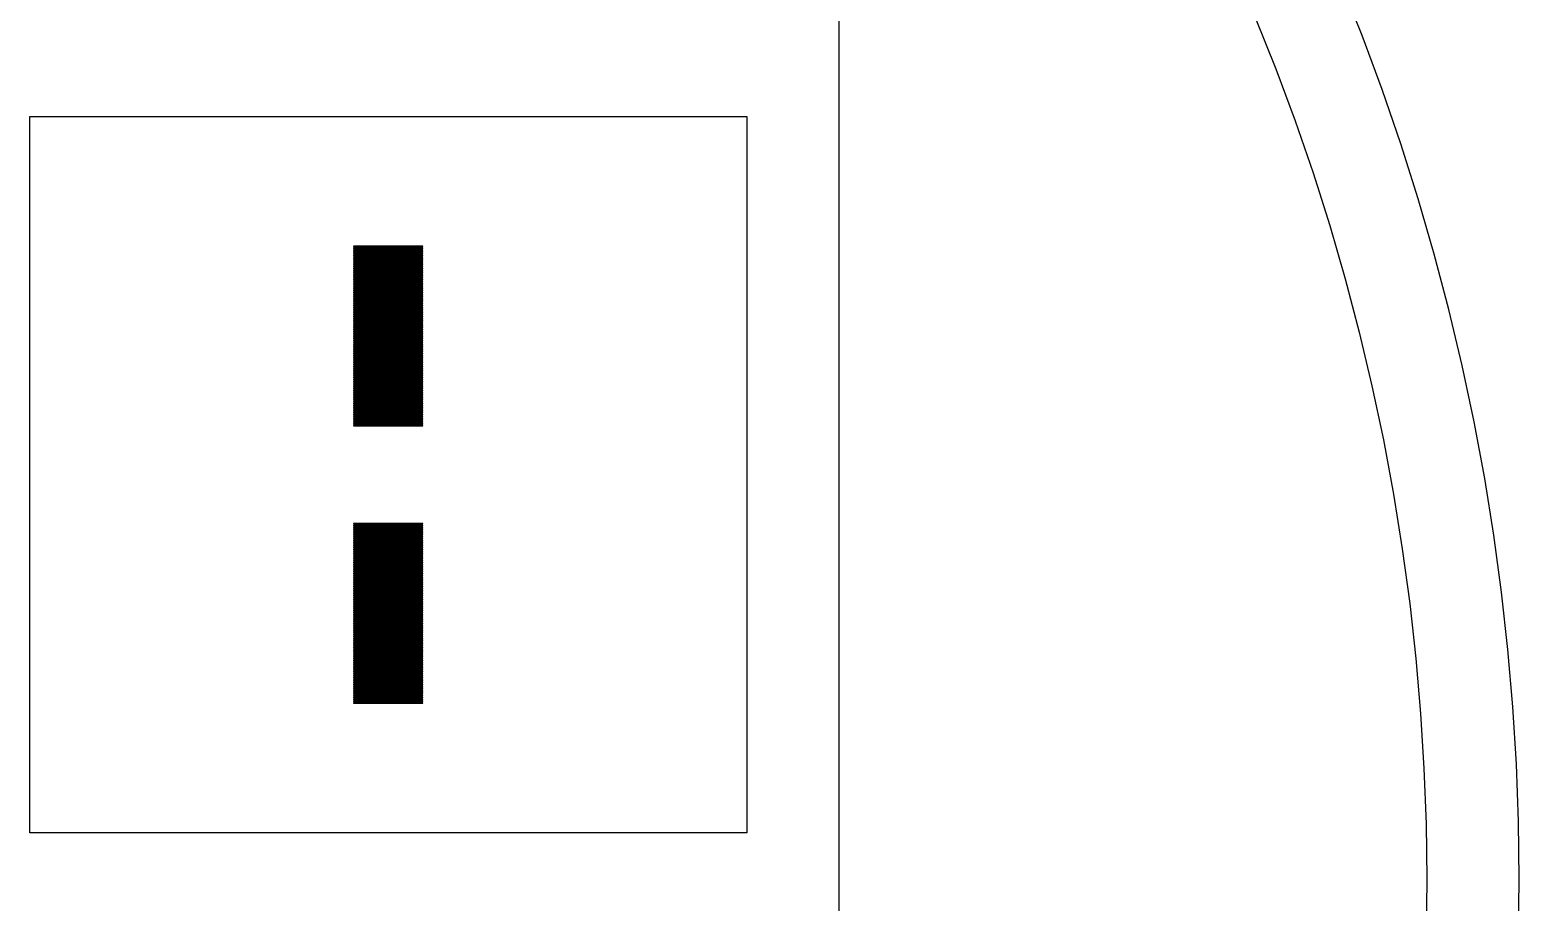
# Model space of a CAD drawing. Extents: x -18 to 83, y -18 to 83.
# Drawn here: x 50.75 to 82.95, y 31.75 to 50.62 of the extents above; entities that cross this region are included whole.
import ezdxf

# ---------------------------------------------------------------- set-up
doc = ezdxf.new("R2010")
doc.units = 0

msp = doc.modelspace()

# ---------------------------------------------------------------- linework, layer by layer
for p, q in [((68.25, -0.54568), (68.25, 65.0457)), ((79.5527, 50.4967), (79.0907, 51.652)), ((77.2429, 50.8867), (77.6868, 49.7769)), ((79.9863, 49.3303), (79.5527, 50.4967)), ((77.6868, 49.7769), (78.1032, 48.6565)), ((80.3911, 48.1537), (79.9863, 49.3303)), ((50.75, 33.25), (50.75, 48.75)), ((50.75, 48.75), (66.25, 48.75)), ((66.25, 48.75), (66.25, 33.25)), ((78.1032, 48.6565), (78.492, 47.5263)), ((80.7669, 46.9674), (80.3911, 48.1537)), ((78.492, 47.5263), (78.853, 46.3869)), ((81.1134, 45.7723), (80.7669, 46.9674)), ((78.853, 46.3869), (79.1859, 45.2389)), ((59.25, 45.945), (57.75, 45.945)), ((57.75, 45.945), (57.75, 45.935)), ((57.75, 45.935), (59.25, 45.935)), ((59.25, 45.905), (57.75, 45.905)), ((57.75, 45.905), (57.75, 45.895)), ((57.75, 45.895), (59.25, 45.895)), ((59.25, 45.865), (57.75, 45.865)), ((57.75, 45.865), (57.75, 45.855)), ((57.75, 45.855), (59.25, 45.855)), ((59.25, 45.825), (57.75, 45.825)), ((57.75, 45.825), (57.75, 45.815)), ((57.75, 45.815), (59.25, 45.815)), ((59.25, 45.785), (57.75, 45.785)), ((57.75, 45.785), (57.75, 45.775)), ((57.75, 45.775), (59.25, 45.775)), ((59.25, 45.745), (57.75, 45.745)), ((57.75, 45.745), (57.75, 45.735)), ((57.75, 45.735), (59.25, 45.735)), ((59.25, 45.935), (59.25, 45.945)), ((59.25, 45.895), (59.25, 45.905)), ((59.25, 45.855), (59.25, 45.865)), ((59.25, 45.815), (59.25, 45.825)), ((59.25, 45.775), (59.25, 45.785)), ((59.25, 45.735), (59.25, 45.745)), ((81.4306, 44.5691), (81.1134, 45.7723)), ((59.25, 45.705), (57.75, 45.705)), ((57.75, 45.705), (57.75, 45.695)), ((57.75, 45.695), (59.25, 45.695)), ((59.25, 45.665), (57.75, 45.665)), ((57.75, 45.665), (57.75, 45.655)), ((57.75, 45.655), (59.25, 45.655)), ((59.25, 45.625), (57.75, 45.625)), ((57.75, 45.625), (57.75, 45.615)), ((57.75, 45.615), (59.25, 45.615)), ((59.25, 45.585), (57.75, 45.585)), ((57.75, 45.585), (57.75, 45.575)), ((57.75, 45.575), (59.25, 45.575)), ((59.25, 45.545), (57.75, 45.545)), ((57.75, 45.545), (57.75, 45.535)), ((57.75, 45.535), (59.25, 45.535)), ((59.25, 45.505), (57.75, 45.505)), ((57.75, 45.505), (57.75, 45.495)), ((57.75, 45.495), (59.25, 45.495)), ((59.25, 45.465), (57.75, 45.465)), ((57.75, 45.465), (57.75, 45.455)), ((57.75, 45.455), (59.25, 45.455)), ((59.25, 45.425), (57.75, 45.425)), ((57.75, 45.425), (57.75, 45.415)), ((57.75, 45.415), (59.25, 45.415)), ((59.25, 45.695), (59.25, 45.705)), ((59.25, 45.655), (59.25, 45.665)), ((59.25, 45.615), (59.25, 45.625)), ((59.25, 45.575), (59.25, 45.585)), ((59.25, 45.535), (59.25, 45.545)), ((59.25, 45.495), (59.25, 45.505)), ((59.25, 45.455), (59.25, 45.465)), ((59.25, 45.415), (59.25, 45.425)), ((59.25, 45.385), (57.75, 45.385)), ((57.75, 45.385), (57.75, 45.375)), ((57.75, 45.375), (59.25, 45.375)), ((59.25, 45.345), (57.75, 45.345)), ((57.75, 45.345), (57.75, 45.335)), ((57.75, 45.335), (59.25, 45.335)), ((59.25, 45.305), (57.75, 45.305)), ((57.75, 45.305), (57.75, 45.295)), ((57.75, 45.295), (59.25, 45.295)), ((59.25, 45.265), (57.75, 45.265)), ((57.75, 45.265), (57.75, 45.255)), ((57.75, 45.255), (59.25, 45.255)), ((59.25, 45.225), (57.75, 45.225)), ((57.75, 45.225), (57.75, 45.215)), ((57.75, 45.215), (59.25, 45.215)), ((59.25, 45.185), (57.75, 45.185)), ((57.75, 45.185), (57.75, 45.175)), ((57.75, 45.175), (59.25, 45.175)), ((59.25, 45.145), (57.75, 45.145)), ((57.75, 45.145), (57.75, 45.135)), ((57.75, 45.135), (59.25, 45.135)), ((59.25, 45.105), (57.75, 45.105)), ((57.75, 45.105), (57.75, 45.095)), ((57.75, 45.095), (59.25, 45.095)), ((59.25, 45.375), (59.25, 45.385)), ((59.25, 45.335), (59.25, 45.345)), ((59.25, 45.295), (59.25, 45.305)), ((59.25, 45.255), (59.25, 45.265)), ((59.25, 45.215), (59.25, 45.225)), ((59.25, 45.175), (59.25, 45.185)), ((59.25, 45.135), (59.25, 45.145)), ((59.25, 45.095), (59.25, 45.105)), ((79.1859, 45.2389), (79.4905, 44.0831)), ((59.25, 45.065), (57.75, 45.065)), ((57.75, 45.065), (57.75, 45.055)), ((57.75, 45.055), (59.25, 45.055)), ((59.25, 45.025), (57.75, 45.025)), ((57.75, 45.025), (57.75, 45.015)), ((57.75, 45.015), (59.25, 45.015)), ((59.25, 44.985), (57.75, 44.985)), ((57.75, 44.985), (57.75, 44.975)), ((57.75, 44.975), (59.25, 44.975)), ((59.25, 44.945), (57.75, 44.945)), ((57.75, 44.945), (57.75, 44.935)), ((57.75, 44.935), (59.25, 44.935)), ((59.25, 44.905), (57.75, 44.905)), ((57.75, 44.905), (57.75, 44.895)), ((57.75, 44.895), (59.25, 44.895)), ((59.25, 44.865), (57.75, 44.865)), ((57.75, 44.865), (57.75, 44.855)), ((57.75, 44.855), (59.25, 44.855)), ((59.25, 44.825), (57.75, 44.825)), ((57.75, 44.825), (57.75, 44.815)), ((57.75, 44.815), (59.25, 44.815)), ((59.25, 44.785), (57.75, 44.785)), ((57.75, 44.785), (57.75, 44.775)), ((57.75, 44.775), (59.25, 44.775)), ((59.25, 45.055), (59.25, 45.065)), ((59.25, 45.015), (59.25, 45.025)), ((59.25, 44.975), (59.25, 44.985)), ((59.25, 44.935), (59.25, 44.945)), ((59.25, 44.895), (59.25, 44.905)), ((59.25, 44.855), (59.25, 44.865)), ((59.25, 44.815), (59.25, 44.825)), ((59.25, 44.775), (59.25, 44.785)), ((59.25, 44.745), (57.75, 44.745)), ((57.75, 44.745), (57.75, 44.735)), ((57.75, 44.735), (59.25, 44.735)), ((59.25, 44.705), (57.75, 44.705)), ((57.75, 44.705), (57.75, 44.695)), ((57.75, 44.695), (59.25, 44.695)), ((59.25, 44.665), (57.75, 44.665)), ((57.75, 44.665), (57.75, 44.655)), ((57.75, 44.655), (59.25, 44.655)), ((59.25, 44.625), (57.75, 44.625)), ((57.75, 44.625), (57.75, 44.615)), ((57.75, 44.615), (59.25, 44.615)), ((59.25, 44.585), (57.75, 44.585)), ((57.75, 44.585), (57.75, 44.575)), ((57.75, 44.575), (59.25, 44.575)), ((59.25, 44.545), (57.75, 44.545)), ((57.75, 44.545), (57.75, 44.535)), ((57.75, 44.535), (59.25, 44.535)), ((59.25, 44.505), (57.75, 44.505)), ((57.75, 44.505), (57.75, 44.495)), ((57.75, 44.495), (59.25, 44.495)), ((59.25, 44.465), (57.75, 44.465)), ((57.75, 44.465), (57.75, 44.455)), ((57.75, 44.455), (59.25, 44.455)), ((59.25, 44.735), (59.25, 44.745)), ((59.25, 44.695), (59.25, 44.705)), ((59.25, 44.655), (59.25, 44.665)), ((59.25, 44.615), (59.25, 44.625)), ((59.25, 44.575), (59.25, 44.585)), ((59.25, 44.535), (59.25, 44.545)), ((59.25, 44.495), (59.25, 44.505)), ((59.25, 44.455), (59.25, 44.465)), ((81.7181, 43.3584), (81.4306, 44.5691)), ((59.25, 44.425), (57.75, 44.425)), ((57.75, 44.425), (57.75, 44.415)), ((57.75, 44.415), (59.25, 44.415)), ((59.25, 44.385), (57.75, 44.385)), ((57.75, 44.385), (57.75, 44.375)), ((57.75, 44.375), (59.25, 44.375)), ((59.25, 44.345), (57.75, 44.345)), ((57.75, 44.345), (57.75, 44.335)), ((57.75, 44.335), (59.25, 44.335)), ((59.25, 44.305), (57.75, 44.305)), ((57.75, 44.305), (57.75, 44.295)), ((57.75, 44.295), (59.25, 44.295)), ((59.25, 44.265), (57.75, 44.265)), ((57.75, 44.265), (57.75, 44.255)), ((57.75, 44.255), (59.25, 44.255)), ((59.25, 44.225), (57.75, 44.225)), ((57.75, 44.225), (57.75, 44.215)), ((57.75, 44.215), (59.25, 44.215)), ((59.25, 44.185), (57.75, 44.185)), ((57.75, 44.185), (57.75, 44.175)), ((57.75, 44.175), (59.25, 44.175)), ((59.25, 44.145), (57.75, 44.145)), ((57.75, 44.145), (57.75, 44.135)), ((57.75, 44.135), (59.25, 44.135)), ((59.25, 44.415), (59.25, 44.425)), ((59.25, 44.375), (59.25, 44.385)), ((59.25, 44.335), (59.25, 44.345)), ((59.25, 44.295), (59.25, 44.305)), ((59.25, 44.255), (59.25, 44.265)), ((59.25, 44.215), (59.25, 44.225)), ((59.25, 44.175), (59.25, 44.185)), ((59.25, 44.135), (59.25, 44.145)), ((59.25, 44.105), (57.75, 44.105)), ((57.75, 44.105), (57.75, 44.095)), ((57.75, 44.095), (59.25, 44.095)), ((59.25, 44.065), (57.75, 44.065)), ((57.75, 44.065), (57.75, 44.055)), ((57.75, 44.055), (59.25, 44.055)), ((59.25, 44.025), (57.75, 44.025)), ((57.75, 44.025), (57.75, 44.015)), ((57.75, 44.015), (59.25, 44.015)), ((59.25, 43.985), (57.75, 43.985)), ((57.75, 43.985), (57.75, 43.975)), ((57.75, 43.975), (59.25, 43.975)), ((59.25, 43.945), (57.75, 43.945)), ((57.75, 43.945), (57.75, 43.935)), ((57.75, 43.935), (59.25, 43.935)), ((59.25, 43.905), (57.75, 43.905)), ((57.75, 43.905), (57.75, 43.895)), ((57.75, 43.895), (59.25, 43.895)), ((59.25, 43.865), (57.75, 43.865)), ((57.75, 43.865), (57.75, 43.855)), ((57.75, 43.855), (59.25, 43.855)), ((59.25, 43.825), (57.75, 43.825)), ((57.75, 43.825), (57.75, 43.815)), ((57.75, 43.815), (59.25, 43.815)), ((59.25, 44.095), (59.25, 44.105)), ((59.25, 44.055), (59.25, 44.065)), ((59.25, 44.015), (59.25, 44.025)), ((59.25, 43.975), (59.25, 43.985)), ((59.25, 43.935), (59.25, 43.945)), ((59.25, 43.895), (59.25, 43.905)), ((59.25, 43.855), (59.25, 43.865)), ((59.25, 43.815), (59.25, 43.825)), ((79.4905, 44.0831), (79.7667, 42.9202)), ((59.25, 43.785), (57.75, 43.785)), ((57.75, 43.785), (57.75, 43.775)), ((57.75, 43.775), (59.25, 43.775)), ((59.25, 43.745), (57.75, 43.745)), ((57.75, 43.745), (57.75, 43.735)), ((57.75, 43.735), (59.25, 43.735)), ((59.25, 43.705), (57.75, 43.705)), ((57.75, 43.705), (57.75, 43.695)), ((57.75, 43.695), (59.25, 43.695)), ((59.25, 43.665), (57.75, 43.665)), ((57.75, 43.665), (57.75, 43.655)), ((57.75, 43.655), (59.25, 43.655)), ((59.25, 43.625), (57.75, 43.625)), ((57.75, 43.625), (57.75, 43.615)), ((57.75, 43.615), (59.25, 43.615)), ((59.25, 43.585), (57.75, 43.585)), ((57.75, 43.585), (57.75, 43.575)), ((57.75, 43.575), (59.25, 43.575)), ((59.25, 43.545), (57.75, 43.545)), ((57.75, 43.545), (57.75, 43.535)), ((57.75, 43.535), (59.25, 43.535)), ((59.25, 43.505), (57.75, 43.505)), ((57.75, 43.505), (57.75, 43.495)), ((57.75, 43.495), (59.25, 43.495)), ((59.25, 43.775), (59.25, 43.785)), ((59.25, 43.735), (59.25, 43.745)), ((59.25, 43.695), (59.25, 43.705)), ((59.25, 43.655), (59.25, 43.665)), ((59.25, 43.615), (59.25, 43.625)), ((59.25, 43.575), (59.25, 43.585)), ((59.25, 43.535), (59.25, 43.545)), ((59.25, 43.495), (59.25, 43.505)), ((59.25, 43.465), (57.75, 43.465)), ((57.75, 43.465), (57.75, 43.455)), ((57.75, 43.455), (59.25, 43.455)), ((59.25, 43.425), (57.75, 43.425)), ((57.75, 43.425), (57.75, 43.415)), ((57.75, 43.415), (59.25, 43.415)), ((59.25, 43.385), (57.75, 43.385)), ((57.75, 43.385), (57.75, 43.375)), ((57.75, 43.375), (59.25, 43.375)), ((59.25, 43.345), (57.75, 43.345)), ((57.75, 43.345), (57.75, 43.335)), ((57.75, 43.335), (59.25, 43.335)), ((59.25, 43.305), (57.75, 43.305)), ((57.75, 43.305), (57.75, 43.295)), ((57.75, 43.295), (59.25, 43.295)), ((59.25, 43.265), (57.75, 43.265)), ((57.75, 43.265), (57.75, 43.255)), ((57.75, 43.255), (59.25, 43.255)), ((59.25, 43.225), (57.75, 43.225)), ((57.75, 43.225), (57.75, 43.215)), ((57.75, 43.215), (59.25, 43.215)), ((59.25, 43.185), (57.75, 43.185)), ((57.75, 43.185), (57.75, 43.175)), ((57.75, 43.175), (59.25, 43.175)), ((59.25, 43.455), (59.25, 43.465)), ((59.25, 43.415), (59.25, 43.425)), ((59.25, 43.375), (59.25, 43.385)), ((59.25, 43.335), (59.25, 43.345)), ((59.25, 43.295), (59.25, 43.305)), ((59.25, 43.255), (59.25, 43.265)), ((59.25, 43.215), (59.25, 43.225)), ((59.25, 43.175), (59.25, 43.185)), ((81.9758, 42.1411), (81.7181, 43.3584)), ((59.25, 43.145), (57.75, 43.145)), ((57.75, 43.145), (57.75, 43.135)), ((57.75, 43.135), (59.25, 43.135)), ((59.25, 43.105), (57.75, 43.105)), ((57.75, 43.105), (57.75, 43.095)), ((57.75, 43.095), (59.25, 43.095)), ((59.25, 43.065), (57.75, 43.065)), ((57.75, 43.065), (57.75, 43.055)), ((57.75, 43.055), (59.25, 43.055)), ((59.25, 43.025), (57.75, 43.025)), ((57.75, 43.025), (57.75, 43.015)), ((57.75, 43.015), (59.25, 43.015)), ((59.25, 42.985), (57.75, 42.985)), ((57.75, 42.985), (57.75, 42.975)), ((57.75, 42.975), (59.25, 42.975)), ((59.25, 42.945), (57.75, 42.945)), ((57.75, 42.945), (57.75, 42.935)), ((57.75, 42.935), (59.25, 42.935)), ((59.25, 42.905), (57.75, 42.905)), ((57.75, 42.905), (57.75, 42.895)), ((57.75, 42.895), (59.25, 42.895)), ((59.25, 42.865), (57.75, 42.865)), ((57.75, 42.865), (57.75, 42.855)), ((57.75, 42.855), (59.25, 42.855)), ((59.25, 43.135), (59.25, 43.145)), ((59.25, 43.095), (59.25, 43.105)), ((59.25, 43.055), (59.25, 43.065)), ((59.25, 43.015), (59.25, 43.025)), ((59.25, 42.975), (59.25, 42.985)), ((59.25, 42.935), (59.25, 42.945)), ((59.25, 42.895), (59.25, 42.905)), ((59.25, 42.855), (59.25, 42.865)), ((79.7667, 42.9202), (80.0142, 41.7509)), ((59.25, 42.825), (57.75, 42.825)), ((57.75, 42.825), (57.75, 42.815)), ((57.75, 42.815), (59.25, 42.815)), ((59.25, 42.785), (57.75, 42.785)), ((57.75, 42.785), (57.75, 42.775)), ((57.75, 42.775), (59.25, 42.775)), ((59.25, 42.745), (57.75, 42.745)), ((57.75, 42.745), (57.75, 42.735)), ((57.75, 42.735), (59.25, 42.735)), ((59.25, 42.705), (57.75, 42.705)), ((57.75, 42.705), (57.75, 42.695)), ((57.75, 42.695), (59.25, 42.695)), ((59.25, 42.665), (57.75, 42.665)), ((57.75, 42.665), (57.75, 42.655)), ((57.75, 42.655), (59.25, 42.655)), ((59.25, 42.625), (57.75, 42.625)), ((57.75, 42.625), (57.75, 42.615)), ((57.75, 42.615), (59.25, 42.615)), ((59.25, 42.585), (57.75, 42.585)), ((57.75, 42.585), (57.75, 42.575)), ((57.75, 42.575), (59.25, 42.575)), ((59.25, 42.545), (57.75, 42.545)), ((57.75, 42.545), (57.75, 42.535)), ((57.75, 42.535), (59.25, 42.535)), ((59.25, 42.505), (57.75, 42.505)), ((57.75, 42.505), (57.75, 42.495)), ((59.25, 42.815), (59.25, 42.825)), ((59.25, 42.775), (59.25, 42.785)), ((59.25, 42.735), (59.25, 42.745)), ((59.25, 42.695), (59.25, 42.705)), ((59.25, 42.655), (59.25, 42.665)), ((59.25, 42.615), (59.25, 42.625)), ((59.25, 42.575), (59.25, 42.585)), ((59.25, 42.535), (59.25, 42.545)), ((59.25, 42.495), (59.25, 42.505)), ((57.75, 42.495), (59.25, 42.495)), ((59.25, 42.465), (57.75, 42.465)), ((57.75, 42.465), (57.75, 42.455)), ((57.75, 42.455), (59.25, 42.455)), ((59.25, 42.425), (57.75, 42.425)), ((57.75, 42.425), (57.75, 42.415)), ((57.75, 42.415), (59.25, 42.415)), ((59.25, 42.385), (57.75, 42.385)), ((57.75, 42.385), (57.75, 42.375)), ((57.75, 42.375), (59.25, 42.375)), ((59.25, 42.345), (57.75, 42.345)), ((57.75, 42.345), (57.75, 42.335)), ((57.75, 42.335), (59.25, 42.335)), ((59.25, 42.305), (57.75, 42.305)), ((57.75, 42.305), (57.75, 42.295)), ((57.75, 42.295), (59.25, 42.295)), ((59.25, 42.265), (57.75, 42.265)), ((57.75, 42.265), (57.75, 42.255)), ((57.75, 42.255), (59.25, 42.255)), ((59.25, 42.225), (57.75, 42.225)), ((57.75, 42.225), (57.75, 42.215)), ((57.75, 42.215), (59.25, 42.215)), ((59.25, 42.185), (57.75, 42.185)), ((57.75, 42.185), (57.75, 42.175)), ((59.25, 42.455), (59.25, 42.465)), ((59.25, 42.415), (59.25, 42.425)), ((59.25, 42.375), (59.25, 42.385)), ((59.25, 42.335), (59.25, 42.345)), ((59.25, 42.295), (59.25, 42.305)), ((59.25, 42.255), (59.25, 42.265)), ((59.25, 42.215), (59.25, 42.225)), ((59.25, 42.175), (59.25, 42.185)), ((57.75, 42.175), (59.25, 42.175)), ((59.25, 42.145), (57.75, 42.145)), ((57.75, 42.145), (57.75, 42.135)), ((57.75, 42.135), (59.25, 42.135)), ((59.25, 42.105), (57.75, 42.105)), ((57.75, 42.105), (57.75, 42.095)), ((57.75, 42.095), (59.25, 42.095)), ((59.25, 42.065), (57.75, 42.065)), ((57.75, 42.065), (57.75, 42.055)), ((57.75, 42.055), (59.25, 42.055)), ((59.25, 42.135), (59.25, 42.145)), ((59.25, 42.095), (59.25, 42.105)), ((59.25, 42.055), (59.25, 42.065)), ((82.2036, 40.9178), (81.9758, 42.1411)), ((80.0142, 41.7509), (80.233, 40.5758)), ((82.4012, 39.6892), (82.2036, 40.9178)), ((80.233, 40.5758), (80.4229, 39.3958)), ((59.25, 39.945), (57.75, 39.945)), ((57.75, 39.945), (57.75, 39.935)), ((57.75, 39.935), (59.25, 39.935)), ((59.25, 39.935), (59.25, 39.945)), ((59.25, 39.905), (57.75, 39.905)), ((57.75, 39.905), (57.75, 39.895)), ((57.75, 39.895), (59.25, 39.895)), ((59.25, 39.865), (57.75, 39.865)), ((57.75, 39.865), (57.75, 39.855)), ((57.75, 39.855), (59.25, 39.855)), ((59.25, 39.825), (57.75, 39.825)), ((57.75, 39.825), (57.75, 39.815)), ((57.75, 39.815), (59.25, 39.815)), ((59.25, 39.785), (57.75, 39.785)), ((57.75, 39.785), (57.75, 39.775)), ((57.75, 39.775), (59.25, 39.775)), ((59.25, 39.745), (57.75, 39.745)), ((57.75, 39.745), (57.75, 39.735)), ((57.75, 39.735), (59.25, 39.735)), ((59.25, 39.705), (57.75, 39.705)), ((57.75, 39.705), (57.75, 39.695)), ((57.75, 39.695), (59.25, 39.695)), ((59.25, 39.665), (57.75, 39.665)), ((57.75, 39.665), (57.75, 39.655)), ((57.75, 39.655), (59.25, 39.655)), ((59.25, 39.625), (57.75, 39.625)), ((57.75, 39.625), (57.75, 39.615)), ((57.75, 39.615), (59.25, 39.615)), ((59.25, 39.895), (59.25, 39.905)), ((59.25, 39.855), (59.25, 39.865)), ((59.25, 39.815), (59.25, 39.825)), ((59.25, 39.775), (59.25, 39.785)), ((59.25, 39.735), (59.25, 39.745)), ((59.25, 39.695), (59.25, 39.705)), ((59.25, 39.655), (59.25, 39.665)), ((59.25, 39.615), (59.25, 39.625)), ((82.5687, 38.4562), (82.4012, 39.6892)), ((59.25, 39.585), (57.75, 39.585)), ((57.75, 39.585), (57.75, 39.575)), ((57.75, 39.575), (59.25, 39.575)), ((59.25, 39.545), (57.75, 39.545)), ((57.75, 39.545), (57.75, 39.535)), ((57.75, 39.535), (59.25, 39.535)), ((59.25, 39.505), (57.75, 39.505)), ((57.75, 39.505), (57.75, 39.495)), ((57.75, 39.495), (59.25, 39.495)), ((59.25, 39.465), (57.75, 39.465)), ((57.75, 39.465), (57.75, 39.455)), ((57.75, 39.455), (59.25, 39.455)), ((59.25, 39.425), (57.75, 39.425)), ((57.75, 39.425), (57.75, 39.415)), ((57.75, 39.415), (59.25, 39.415)), ((59.25, 39.385), (57.75, 39.385)), ((57.75, 39.385), (57.75, 39.375)), ((57.75, 39.375), (59.25, 39.375)), ((59.25, 39.345), (57.75, 39.345)), ((57.75, 39.345), (57.75, 39.335)), ((57.75, 39.335), (59.25, 39.335)), ((59.25, 39.305), (57.75, 39.305)), ((57.75, 39.305), (57.75, 39.295)), ((57.75, 39.295), (59.25, 39.295)), ((59.25, 39.575), (59.25, 39.585)), ((59.25, 39.535), (59.25, 39.545)), ((59.25, 39.495), (59.25, 39.505)), ((59.25, 39.455), (59.25, 39.465)), ((59.25, 39.415), (59.25, 39.425)), ((59.25, 39.375), (59.25, 39.385)), ((59.25, 39.335), (59.25, 39.345)), ((59.25, 39.295), (59.25, 39.305)), ((80.4229, 39.3958), (80.5838, 38.2114)), ((59.25, 39.265), (57.75, 39.265)), ((57.75, 39.265), (57.75, 39.255)), ((57.75, 39.255), (59.25, 39.255)), ((59.25, 39.225), (57.75, 39.225)), ((57.75, 39.225), (57.75, 39.215)), ((57.75, 39.215), (59.25, 39.215)), ((59.25, 39.185), (57.75, 39.185)), ((57.75, 39.185), (57.75, 39.175)), ((57.75, 39.175), (59.25, 39.175)), ((59.25, 39.145), (57.75, 39.145)), ((57.75, 39.145), (57.75, 39.135)), ((57.75, 39.135), (59.25, 39.135)), ((59.25, 39.105), (57.75, 39.105)), ((57.75, 39.105), (57.75, 39.095)), ((57.75, 39.095), (59.25, 39.095)), ((59.25, 39.065), (57.75, 39.065)), ((57.75, 39.065), (57.75, 39.055)), ((57.75, 39.055), (59.25, 39.055)), ((59.25, 39.025), (57.75, 39.025)), ((57.75, 39.025), (57.75, 39.015)), ((57.75, 39.015), (59.25, 39.015)), ((59.25, 38.985), (57.75, 38.985)), ((57.75, 38.985), (57.75, 38.975)), ((57.75, 38.975), (59.25, 38.975)), ((59.25, 39.255), (59.25, 39.265)), ((59.25, 39.215), (59.25, 39.225)), ((59.25, 39.175), (59.25, 39.185)), ((59.25, 39.135), (59.25, 39.145)), ((59.25, 39.095), (59.25, 39.105)), ((59.25, 39.055), (59.25, 39.065)), ((59.25, 39.015), (59.25, 39.025)), ((59.25, 38.975), (59.25, 38.985)), ((59.25, 38.945), (57.75, 38.945)), ((57.75, 38.945), (57.75, 38.935)), ((57.75, 38.935), (59.25, 38.935)), ((59.25, 38.905), (57.75, 38.905)), ((57.75, 38.905), (57.75, 38.895)), ((57.75, 38.895), (59.25, 38.895)), ((59.25, 38.865), (57.75, 38.865)), ((57.75, 38.865), (57.75, 38.855)), ((57.75, 38.855), (59.25, 38.855)), ((59.25, 38.825), (57.75, 38.825)), ((57.75, 38.825), (57.75, 38.815)), ((57.75, 38.815), (59.25, 38.815)), ((59.25, 38.785), (57.75, 38.785)), ((57.75, 38.785), (57.75, 38.775)), ((57.75, 38.775), (59.25, 38.775)), ((59.25, 38.745), (57.75, 38.745)), ((57.75, 38.745), (57.75, 38.735)), ((57.75, 38.735), (59.25, 38.735)), ((59.25, 38.705), (57.75, 38.705)), ((57.75, 38.705), (57.75, 38.695)), ((57.75, 38.695), (59.25, 38.695)), ((59.25, 38.665), (57.75, 38.665)), ((57.75, 38.665), (57.75, 38.655)), ((57.75, 38.655), (59.25, 38.655)), ((59.25, 38.935), (59.25, 38.945)), ((59.25, 38.895), (59.25, 38.905)), ((59.25, 38.855), (59.25, 38.865)), ((59.25, 38.815), (59.25, 38.825)), ((59.25, 38.775), (59.25, 38.785)), ((59.25, 38.735), (59.25, 38.745)), ((59.25, 38.695), (59.25, 38.705)), ((59.25, 38.655), (59.25, 38.665)), ((59.25, 38.625), (57.75, 38.625)), ((57.75, 38.625), (57.75, 38.615)), ((57.75, 38.615), (59.25, 38.615)), ((59.25, 38.585), (57.75, 38.585)), ((57.75, 38.585), (57.75, 38.575)), ((57.75, 38.575), (59.25, 38.575)), ((59.25, 38.545), (57.75, 38.545)), ((57.75, 38.545), (57.75, 38.535)), ((57.75, 38.535), (59.25, 38.535)), ((59.25, 38.505), (57.75, 38.505)), ((57.75, 38.505), (57.75, 38.495)), ((57.75, 38.495), (59.25, 38.495)), ((59.25, 38.465), (57.75, 38.465)), ((57.75, 38.465), (57.75, 38.455)), ((57.75, 38.455), (59.25, 38.455)), ((59.25, 38.425), (57.75, 38.425)), ((57.75, 38.425), (57.75, 38.415)), ((57.75, 38.415), (59.25, 38.415)), ((59.25, 38.385), (57.75, 38.385)), ((57.75, 38.385), (57.75, 38.375)), ((57.75, 38.375), (59.25, 38.375)), ((59.25, 38.345), (57.75, 38.345)), ((57.75, 38.345), (57.75, 38.335)), ((57.75, 38.335), (59.25, 38.335)), ((59.25, 38.615), (59.25, 38.625)), ((59.25, 38.575), (59.25, 38.585)), ((59.25, 38.535), (59.25, 38.545)), ((59.25, 38.495), (59.25, 38.505)), ((59.25, 38.455), (59.25, 38.465)), ((59.25, 38.415), (59.25, 38.425)), ((59.25, 38.375), (59.25, 38.385)), ((59.25, 38.335), (59.25, 38.345)), ((82.7059, 37.2195), (82.5687, 38.4562)), ((59.25, 38.305), (57.75, 38.305)), ((57.75, 38.305), (57.75, 38.295)), ((57.75, 38.295), (59.25, 38.295)), ((59.25, 38.265), (57.75, 38.265)), ((57.75, 38.265), (57.75, 38.255)), ((57.75, 38.255), (59.25, 38.255)), ((59.25, 38.225), (57.75, 38.225)), ((57.75, 38.225), (57.75, 38.215)), ((57.75, 38.215), (59.25, 38.215)), ((59.25, 38.185), (57.75, 38.185)), ((57.75, 38.185), (57.75, 38.175)), ((57.75, 38.175), (59.25, 38.175)), ((59.25, 38.145), (57.75, 38.145)), ((57.75, 38.145), (57.75, 38.135)), ((57.75, 38.135), (59.25, 38.135)), ((59.25, 38.105), (57.75, 38.105)), ((57.75, 38.105), (57.75, 38.095)), ((57.75, 38.095), (59.25, 38.095)), ((59.25, 38.065), (57.75, 38.065)), ((57.75, 38.065), (57.75, 38.055)), ((57.75, 38.055), (59.25, 38.055)), ((59.25, 38.025), (57.75, 38.025)), ((57.75, 38.025), (57.75, 38.015)), ((57.75, 38.015), (59.25, 38.015)), ((59.25, 38.295), (59.25, 38.305)), ((59.25, 38.255), (59.25, 38.265)), ((59.25, 38.215), (59.25, 38.225)), ((59.25, 38.175), (59.25, 38.185)), ((59.25, 38.135), (59.25, 38.145)), ((59.25, 38.095), (59.25, 38.105)), ((59.25, 38.055), (59.25, 38.065)), ((59.25, 38.015), (59.25, 38.025)), ((80.5838, 38.2114), (80.7155, 37.0234)), ((59.25, 37.985), (57.75, 37.985)), ((57.75, 37.985), (57.75, 37.975)), ((57.75, 37.975), (59.25, 37.975)), ((59.25, 37.945), (57.75, 37.945)), ((57.75, 37.945), (57.75, 37.935)), ((57.75, 37.935), (59.25, 37.935)), ((59.25, 37.905), (57.75, 37.905)), ((57.75, 37.905), (57.75, 37.895)), ((57.75, 37.895), (59.25, 37.895)), ((59.25, 37.865), (57.75, 37.865)), ((57.75, 37.865), (57.75, 37.855)), ((57.75, 37.855), (59.25, 37.855)), ((59.25, 37.825), (57.75, 37.825)), ((57.75, 37.825), (57.75, 37.815)), ((57.75, 37.815), (59.25, 37.815)), ((59.25, 37.785), (57.75, 37.785)), ((57.75, 37.785), (57.75, 37.775)), ((57.75, 37.775), (59.25, 37.775)), ((59.25, 37.745), (57.75, 37.745)), ((57.75, 37.745), (57.75, 37.735)), ((57.75, 37.735), (59.25, 37.735)), ((59.25, 37.705), (57.75, 37.705)), ((57.75, 37.705), (57.75, 37.695)), ((57.75, 37.695), (59.25, 37.695)), ((59.25, 37.975), (59.25, 37.985)), ((59.25, 37.935), (59.25, 37.945)), ((59.25, 37.895), (59.25, 37.905)), ((59.25, 37.855), (59.25, 37.865)), ((59.25, 37.815), (59.25, 37.825)), ((59.25, 37.775), (59.25, 37.785)), ((59.25, 37.735), (59.25, 37.745)), ((59.25, 37.695), (59.25, 37.705)), ((59.25, 37.665), (57.75, 37.665)), ((57.75, 37.665), (57.75, 37.655)), ((57.75, 37.655), (59.25, 37.655)), ((59.25, 37.625), (57.75, 37.625)), ((57.75, 37.625), (57.75, 37.615)), ((57.75, 37.615), (59.25, 37.615)), ((59.25, 37.585), (57.75, 37.585)), ((57.75, 37.585), (57.75, 37.575)), ((57.75, 37.575), (59.25, 37.575)), ((59.25, 37.545), (57.75, 37.545)), ((57.75, 37.545), (57.75, 37.535)), ((57.75, 37.535), (59.25, 37.535)), ((59.25, 37.505), (57.75, 37.505)), ((57.75, 37.505), (57.75, 37.495)), ((57.75, 37.495), (59.25, 37.495)), ((59.25, 37.465), (57.75, 37.465)), ((57.75, 37.465), (57.75, 37.455)), ((57.75, 37.455), (59.25, 37.455)), ((59.25, 37.425), (57.75, 37.425)), ((57.75, 37.425), (57.75, 37.415)), ((57.75, 37.415), (59.25, 37.415)), ((59.25, 37.385), (57.75, 37.385)), ((57.75, 37.385), (57.75, 37.375)), ((57.75, 37.375), (59.25, 37.375)), ((59.25, 37.655), (59.25, 37.665)), ((59.25, 37.615), (59.25, 37.625)), ((59.25, 37.575), (59.25, 37.585)), ((59.25, 37.535), (59.25, 37.545)), ((59.25, 37.495), (59.25, 37.505)), ((59.25, 37.455), (59.25, 37.465)), ((59.25, 37.415), (59.25, 37.425)), ((59.25, 37.375), (59.25, 37.385)), ((59.25, 37.345), (57.75, 37.345)), ((57.75, 37.345), (57.75, 37.335)), ((57.75, 37.335), (59.25, 37.335)), ((59.25, 37.305), (57.75, 37.305)), ((57.75, 37.305), (57.75, 37.295)), ((57.75, 37.295), (59.25, 37.295)), ((59.25, 37.265), (57.75, 37.265)), ((57.75, 37.265), (57.75, 37.255)), ((57.75, 37.255), (59.25, 37.255)), ((59.25, 37.225), (57.75, 37.225)), ((57.75, 37.225), (57.75, 37.215)), ((57.75, 37.215), (59.25, 37.215)), ((59.25, 37.185), (57.75, 37.185)), ((57.75, 37.185), (57.75, 37.175)), ((57.75, 37.175), (59.25, 37.175)), ((59.25, 37.145), (57.75, 37.145)), ((57.75, 37.145), (57.75, 37.135)), ((57.75, 37.135), (59.25, 37.135)), ((59.25, 37.105), (57.75, 37.105)), ((57.75, 37.105), (57.75, 37.095)), ((57.75, 37.095), (59.25, 37.095)), ((59.25, 37.065), (57.75, 37.065)), ((57.75, 37.065), (57.75, 37.055)), ((57.75, 37.055), (59.25, 37.055)), ((59.25, 37.335), (59.25, 37.345)), ((59.25, 37.295), (59.25, 37.305)), ((59.25, 37.255), (59.25, 37.265)), ((59.25, 37.215), (59.25, 37.225)), ((59.25, 37.175), (59.25, 37.185)), ((59.25, 37.135), (59.25, 37.145)), ((59.25, 37.095), (59.25, 37.105)), ((59.25, 37.055), (59.25, 37.065)), ((82.8126, 35.9797), (82.7059, 37.2195)), ((59.25, 37.025), (57.75, 37.025)), ((57.75, 37.025), (57.75, 37.015)), ((57.75, 37.015), (59.25, 37.015)), ((59.25, 36.985), (57.75, 36.985)), ((57.75, 36.985), (57.75, 36.975)), ((57.75, 36.975), (59.25, 36.975)), ((59.25, 36.945), (57.75, 36.945)), ((57.75, 36.945), (57.75, 36.935)), ((57.75, 36.935), (59.25, 36.935)), ((59.25, 36.905), (57.75, 36.905)), ((57.75, 36.905), (57.75, 36.895)), ((57.75, 36.895), (59.25, 36.895)), ((59.25, 36.865), (57.75, 36.865)), ((57.75, 36.865), (57.75, 36.855)), ((57.75, 36.855), (59.25, 36.855)), ((59.25, 36.825), (57.75, 36.825)), ((57.75, 36.825), (57.75, 36.815)), ((57.75, 36.815), (59.25, 36.815)), ((59.25, 36.785), (57.75, 36.785)), ((57.75, 36.785), (57.75, 36.775)), ((57.75, 36.775), (59.25, 36.775)), ((59.25, 36.745), (57.75, 36.745)), ((57.75, 36.745), (57.75, 36.735)), ((57.75, 36.735), (59.25, 36.735)), ((59.25, 37.015), (59.25, 37.025)), ((59.25, 36.975), (59.25, 36.985)), ((59.25, 36.935), (59.25, 36.945)), ((59.25, 36.895), (59.25, 36.905)), ((59.25, 36.855), (59.25, 36.865)), ((59.25, 36.815), (59.25, 36.825)), ((59.25, 36.775), (59.25, 36.785)), ((59.25, 36.735), (59.25, 36.745)), ((80.7155, 37.0234), (80.818, 35.8326)), ((59.25, 36.705), (57.75, 36.705)), ((57.75, 36.705), (57.75, 36.695)), ((57.75, 36.695), (59.25, 36.695)), ((59.25, 36.665), (57.75, 36.665)), ((57.75, 36.665), (57.75, 36.655)), ((57.75, 36.655), (59.25, 36.655)), ((59.25, 36.625), (57.75, 36.625)), ((57.75, 36.625), (57.75, 36.615)), ((57.75, 36.615), (59.25, 36.615)), ((59.25, 36.585), (57.75, 36.585)), ((57.75, 36.585), (57.75, 36.575)), ((57.75, 36.575), (59.25, 36.575)), ((59.25, 36.545), (57.75, 36.545)), ((57.75, 36.545), (57.75, 36.535)), ((57.75, 36.535), (59.25, 36.535)), ((59.25, 36.505), (57.75, 36.505)), ((57.75, 36.505), (57.75, 36.495)), ((57.75, 36.495), (59.25, 36.495)), ((59.25, 36.465), (57.75, 36.465)), ((57.75, 36.465), (57.75, 36.455)), ((57.75, 36.455), (59.25, 36.455)), ((59.25, 36.425), (57.75, 36.425)), ((57.75, 36.425), (57.75, 36.415)), ((57.75, 36.415), (59.25, 36.415)), ((59.25, 36.695), (59.25, 36.705)), ((59.25, 36.655), (59.25, 36.665)), ((59.25, 36.615), (59.25, 36.625)), ((59.25, 36.575), (59.25, 36.585)), ((59.25, 36.535), (59.25, 36.545)), ((59.25, 36.495), (59.25, 36.505)), ((59.25, 36.455), (59.25, 36.465)), ((59.25, 36.415), (59.25, 36.425)), ((59.25, 36.385), (57.75, 36.385)), ((57.75, 36.385), (57.75, 36.375)), ((57.75, 36.375), (59.25, 36.375)), ((59.25, 36.345), (57.75, 36.345)), ((57.75, 36.345), (57.75, 36.335)), ((57.75, 36.335), (59.25, 36.335)), ((59.25, 36.305), (57.75, 36.305)), ((57.75, 36.305), (57.75, 36.295)), ((57.75, 36.295), (59.25, 36.295)), ((59.25, 36.265), (57.75, 36.265)), ((57.75, 36.265), (57.75, 36.255)), ((57.75, 36.255), (59.25, 36.255)), ((59.25, 36.225), (57.75, 36.225)), ((57.75, 36.225), (57.75, 36.215)), ((57.75, 36.215), (59.25, 36.215)), ((59.25, 36.185), (57.75, 36.185)), ((57.75, 36.185), (57.75, 36.175)), ((57.75, 36.175), (59.25, 36.175)), ((59.25, 36.145), (57.75, 36.145)), ((57.75, 36.145), (57.75, 36.135)), ((57.75, 36.135), (59.25, 36.135)), ((59.25, 36.105), (57.75, 36.105)), ((57.75, 36.105), (57.75, 36.095)), ((57.75, 36.095), (59.25, 36.095)), ((59.25, 36.065), (57.75, 36.065)), ((57.75, 36.065), (57.75, 36.055)), ((59.25, 36.375), (59.25, 36.385)), ((59.25, 36.335), (59.25, 36.345)), ((59.25, 36.295), (59.25, 36.305)), ((59.25, 36.255), (59.25, 36.265)), ((59.25, 36.215), (59.25, 36.225)), ((59.25, 36.175), (59.25, 36.185)), ((59.25, 36.135), (59.25, 36.145)), ((59.25, 36.095), (59.25, 36.105)), ((59.25, 36.055), (59.25, 36.065)), ((57.75, 36.055), (59.25, 36.055)), ((80.818, 35.8326), (80.8913, 34.6396)), ((82.8889, 34.7377), (82.8126, 35.9797)), ((80.8913, 34.6396), (80.9353, 33.4451)), ((82.9347, 33.4942), (82.8889, 34.7377)), ((82.95, 32.25), (82.9347, 33.4942)), ((66.25, 33.25), (50.75, 33.25)), ((80.9353, 33.4451), (80.95, 32.25)), ((80.95, 32.25), (80.9353, 31.0548)), ((82.9347, 31.0058), (82.95, 32.25))]:
    msp.add_line(p, q)

doc.saveas('drawing.dxf')
